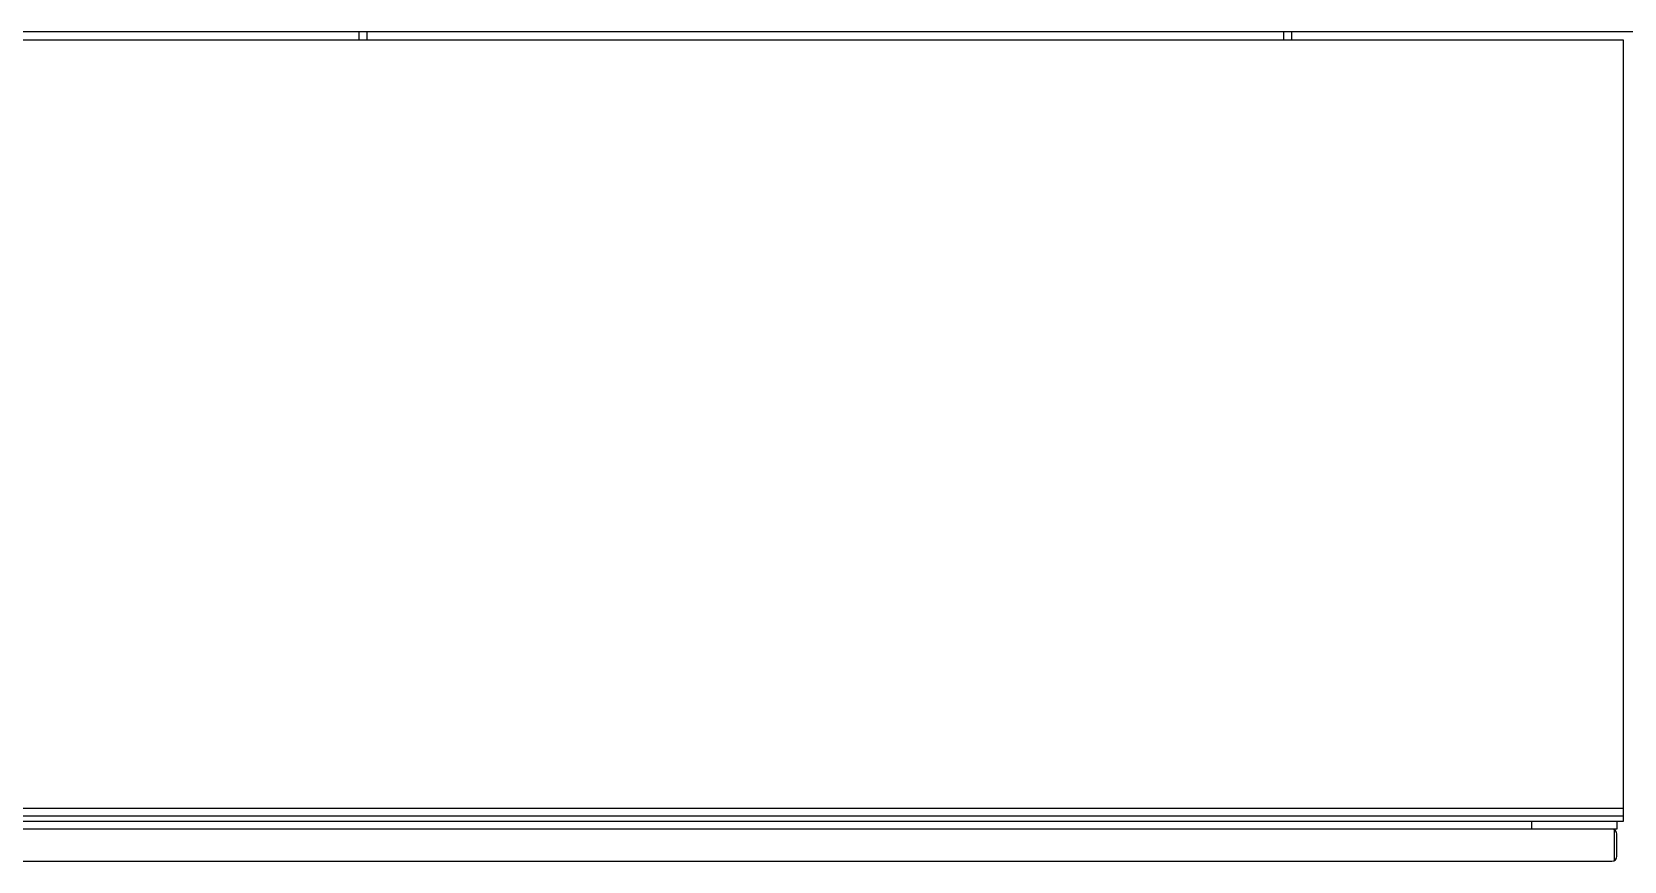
# Model space of a CAD drawing. Header units: millimetres. Extents: x 1293 to 41893, y 1011 to 26911.
# Drawn here: x 11823 to 13086, y 13181 to 13840 of the extents above; entities that cross this region are included whole.
import ezdxf

# ---------------------------------------------------------------- set-up
doc = ezdxf.new("R2010")
doc.units = ezdxf.units.MM
doc.header["$LTSCALE"] = 50
doc.layers.add('STRUC', color=4, linetype='Continuous')

msp = doc.modelspace()

# ---------------------------------------------------------------- linework, layer by layer
at = {"color": 7, "linetype": 'Continuous', "lineweight": 25}
for p, q in [((13085.7268163, 13833.1732064), (10510.5315994, 13833.1732064)), ((12082.7101497, 13833.1732064), (12082.7101497, 13839.8398731)), ((12089.0601497, 13833.1732064), (12089.0601497, 13839.8398731)), ((12816.043483, 13833.1732064), (12816.043483, 13839.8398731)), ((12822.393483, 13833.1732064), (12822.393483, 13839.8398731)), ((13085.7268163, 13213.1732064), (13085.7268163, 13833.1732064)), ((10352.393483, 13223.5732064), (13085.7268163, 13223.5732064)), ((10352.393483, 13217.4065398), (13085.7268163, 13217.4065398)), ((10352.393483, 13213.1732064), (13085.7268163, 13213.1732064)), ((13012.6981497, 13213.1732064), (13012.6981497, 13206.8232064)), ((13080.431483, 13213.1732064), (13080.431483, 13206.8232064)), ((13080.431483, 13206.8232064), (10355.5601497, 13206.8232064)), ((13078.399483, 13181.9676792), (13078.399483, 13206.2787337)), ((13080.431483, 13185.4872064), (13080.431483, 13202.7592064)), ((10359.6241497, 13181.4232064), (13076.367483, 13181.4232064))]:
    msp.add_line(p, q, dxfattribs=at)
for centre, start, end in [((13076.367483, 13202.7592064), 0, 89.999981276), ((13076.367483, 13185.4872064), 270, 359.9999823999)]:
    msp.add_arc(centre, 4.064, start, end, dxfattribs=at)
at = {"layer": 'STRUC', "linetype": 'Continuous', "lineweight": 25}
msp.add_line((14284.393483, 13839.8398731), (10510.5315994, 13839.8398731), dxfattribs=at)

doc.saveas('drawing.dxf')
